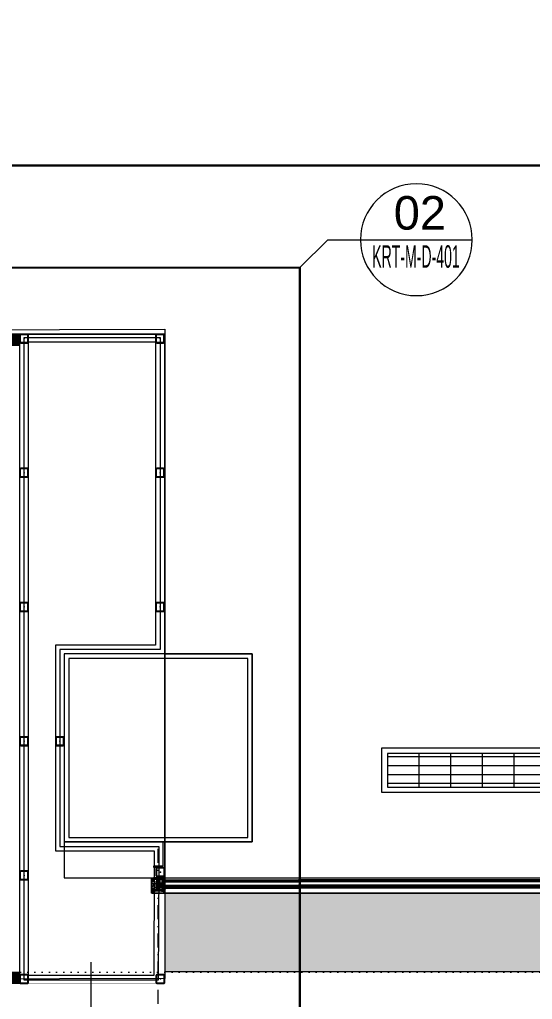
# Model space of a CAD drawing. Extents: x -2050 to 29725, y -1777 to 6820.
# Drawn here: x 3960.5 to 4189.8, y 272.6 to 710.6 of the extents above; entities that cross this region are included whole.
import ezdxf
from ezdxf.enums import TextEntityAlignment as Align

# ---------------------------------------------------------------- set-up
doc = ezdxf.new("R2010")
doc.units = 0
doc.header["$LTSCALE"] = 25
doc.header["$MEASUREMENT"] = 0
for name, pattern in [('DASHDOT2', [0.5, 0.25, -0.125, 0, -0.125]), ('DOT2', [0.125, 0, -0.125]), ('HIDDEN2', [4.7625, 3.175, -1.5875])]:
    doc.linetypes.add(name, pattern=pattern)
doc.layers.get('0').update_dxf_attribs({"color": 9, "lineweight": 9})
for name, color, linetype, lineweight in [('01', 9, 'Continuous', 9), ('06D', 9, 'Continuous', 9), ('09', 9, 'Continuous', 9), ('10', 9, 'Continuous', 9), ('14', 9, 'Continuous', 9), ('15', 9, 'Continuous', 9), ('20', 9, 'DOT2', 9), ('21', 9, 'Continuous', 9), ('22', 8, 'Continuous', 9), ('24', 9, 'DASHDOT2', 9), ('32', 9, 'Continuous', 9), ('33', 9, 'BATTING', 9), ('40', 9, 'Continuous', 9), ('40B', 9, 'Continuous', 9), ('DATA YER', 30, 'Continuous', 30)]:
    doc.layers.add(name, color=color, linetype=linetype, lineweight=lineweight)
doc.styles.add('Arial', font='arial.ttf', dxfattribs={"height": 2.5})
doc.linetypes.add('BATTING', pattern='A,0.0001,-0.1,[134,ltypeshp.shx,S=0.1,R=0,X=-0.1,Y=0],-0.2,[134,ltypeshp.shx,S=0.1,R=180,X=0.1,Y=0],-0.1', length=0.4001)

# ---------------------------------------------------------------- blocks, each defined once
blk = doc.blocks.new('p-konvektor_audi')
for p, q in [((250, 89.48), (0, 89.47)), ((250, 89.47), (0, 89.48)), ((0, 89.48), (0, 69.47)), ((250, 69.47), (250, 89.47)), ((199.29, 85.44), (2.49, 85.42)), ((16.61, 71.95), (16.6, 86.99)), ((30.73, 71.95), (30.72, 86.99)), ((44.85, 71.95), (44.84, 86.99)), ((58.96, 71.95), (58.96, 86.99)), ((73.08, 71.95), (73.08, 86.99)), ((87.2, 71.95), (87.2, 86.99)), ((101.32, 71.95), (101.32, 86.99)), ((115.44, 71.95), (115.44, 86.99)), ((129.56, 71.95), (129.56, 86.99)), ((143.68, 71.95), (143.68, 86.98)), ((157.8, 71.95), (157.8, 86.98)), ((171.92, 71.94), (171.92, 86.98)), ((186.04, 71.94), (186.04, 86.98)), ((191.48, 71.95), (200.19, 86.99)), ((203.55, 84.5), (203.55, 75.36)), ((207.52, 84.5), (207.52, 75.36)), ((211.5, 84.5), (211.5, 75.36)), ((215.48, 84.5), (215.48, 75.36)), ((219.45, 84.5), (219.45, 75.36)), ((223.43, 84.5), (223.43, 75.36)), ((196.99, 81.46), (2.49, 81.45)), ((242.21, 82.69), (197.7, 82.69)), ((242.21, 79.91), (242.21, 82.69)), ((194.68, 77.48), (2.49, 77.47)), ((227.1, 76.72), (194.25, 76.73)), ((192.38, 73.51), (2.49, 73.49)), ((0, 69.47), (250, 69.47))]:
    blk.add_line(p, q)
for points in [[(250, 89.47), (0, 89.47), (0, 69.47), (250, 69.47)], [(247.51, 86.99), (247.51, 71.95), (2.49, 71.95), (2.49, 86.99)]]:
    blk.add_lwpolyline(points, close=True)
for centre in [(230.28, 76.72), (242.21, 76.72)]:
    blk.add_circle(centre, 3.18)
blk = doc.blocks.new('0_wallno')
blk.add_lwpolyline([(-7.84, 1.5), (7.942, 1.5), (7.942, -1.5), (-7.84, -1.5)], close=True)
blk.add_lwpolyline([(7.942, 0), (16.132, 0)])
at = {"style": 'Arial'}
blk.add_attdef('GENISLIK', text='', height=2, dxfattribs=at).set_placement((8.442, 0), align=Align.BOTTOM_LEFT)
blk.add_attdef('DUVARNO', text='', height=2, dxfattribs=at).set_placement((0, 0), align=Align.MIDDLE_CENTER)
blk.add_attdef('YUKSEKLIK', text='', height=2, dxfattribs=at).set_placement((8.442, -0.5), align=Align.TOP_LEFT)
blk = doc.blocks.new('0_detailbox1')
blk.add_lwpolyline([(10.411, -2.5), (7.911, 0), (-5, 0)])
blk.add_circle((0, 0), 5)
at = {"style": 'Arial'}
blk.add_attdef('DETAYADI', text='', height=3, dxfattribs=at).set_placement((0, 0), align=Align.BOTTOM_CENTER)
blk.add_attdef('PAFTAADI', text='', height=2, dxfattribs=at).set_placement((0, -0.5), align=Align.TOP_CENTER)
blk = doc.blocks.new('*U284')
at = {"layer": '15'}
for p, q in [((-1.47, -18.95), (-170.63, -18.95)), ((-1.47, -19.35), (-170.63, -19.35)), ((-1.47, -19.42), (-170.63, -19.42)), ((-1.47, -19.82), (-170.63, -19.82)), ((-1.47, -21.42), (-170.63, -21.42)), ((-1.47, -22.02), (-170.63, -22.02)), ((-1.47, -22.1), (-170.63, -22.1)), ((-1.47, -22.7), (-170.63, -22.7))]:
    blk.add_line(p, q, dxfattribs=at)
blk = doc.blocks.new('p-kolon_80x80')
blk.add_lwpolyline([(-40, -40), (40, -40), (40, 40), (-40, 40)], close=True)
blk = doc.blocks.new('prf-10x10')
blk.add_lwpolyline([(-5, -5), (5, -5), (5, 5), (-5, 5)], close=True)
at = {"color": 255}
blk.add_solid([(-5, -5), (5, -5), (-5, 5), (5, 5)], dxfattribs=at)
at = {"layer": '10'}
blk.add_point((0, 0), dxfattribs=at)
blk = doc.blocks.new('*U81')
at = {"layer": '06D'}
blk.add_lwpolyline([(5, 0), (153, 0), (153, 5), (5, 5)], close=True, dxfattribs=at)
at = {"layer": '15'}
blk.add_lwpolyline([(153, 2.5), (5, 2.5)], dxfattribs=at)
at = {"layer": '10', "xscale": 0.5, "yscale": 0.5, "rotation": 270}
for p in [(2.5, 2.5), (150.5, 2.5)]:
    blk.add_blockref('prf-10x10', p, dxfattribs=at)
blk = doc.blocks.new('p-kapı-kayar')
at = {"rotation": 180}
blk.add_blockref('*U81', (337.21, 8.4), dxfattribs=at)
blk = doc.blocks.new('Prf-40x40')
for points in [[(1.5, -2), (-1.5, -2, -0.414214), (-2, -1.5), (-2, 1.5, -0.414214), (-1.5, 2), (1.5, 2, -0.414214), (2, 1.5), (2, -1.5, -0.414214)], [(1.5, -1.7), (-1.5, -1.7, -0.414214), (-1.7, -1.5), (-1.7, 1.5, -0.414214), (-1.5, 1.7), (1.5, 1.7, -0.414214), (1.7, 1.5), (1.7, -1.5, -0.414214)]]:
    blk.add_lwpolyline(points, format="xyb", close=True)
blk.add_point((0, 0))
blk = doc.blocks.new('p-profil_bitis')
for p, q in [((-1.5, 2.16), (-3, 5.37)), ((-3, 2.16), (-1.5, 5.37)), ((1.2, 3.05), (2.2, 4.65)), ((2.2, 3.05), (1.2, 4.65))]:
    blk.add_line(p, q)
for points in [[(-2.9, 6.02), (-2.89, 6.01), (-2.88, 6), (-2.88, 6), (-2.87, 6), (-2.48, 6), (-2.47, 6), (-2.46, 6), (-2.46, 6.01), (-2.45, 6.02), (-2.43, 6.06), (-2.41, 6.08), (-2.4, 6.09), (-2.38, 6.09), (-2.37, 6.1), (-2.35, 6.09), (-2.33, 6.09), (-2.32, 6.08), (-2.3, 6.06), (-2.28, 6.01), (-2.27, 6.01), (-2.27, 6), (-2.26, 6), (-2.25, 6), (-1.76, 6), (-1.76, 5.49), (-1.76, 5.48), (-1.77, 5.47), (-1.77, 5.46), (-1.78, 5.46), (-1.79, 5.45), (-1.8, 5.45), (-1.81, 5.45), (-1.82, 5.46), (-1.83, 5.46), (-1.84, 5.47), (-1.89, 5.55), (-1.89, 5.56), (-1.9, 5.57), (-1.9, 5.57), (-1.91, 5.57), (-1.92, 5.57), (-1.93, 5.57), (-1.93, 5.56), (-1.94, 5.55), (-1.99, 5.46), (-1.99, 5.46), (-2, 5.46), (-2, 5.45), (-2.01, 5.45), (-2.02, 5.45), (-2.1, 5.45), (-2.11, 5.45), (-2.12, 5.45), (-2.12, 5.46), (-2.13, 5.46), (-2.13, 5.47), (-2.13, 5.47), (-2.14, 5.48), (-2.14, 5.5), (-2.23, 5.45), (-2.54, 5.45), (-2.62, 5.5), (-2.62, 5.48), (-2.63, 5.47), (-2.63, 5.46), (-2.63, 5.46), (-2.64, 5.45), (-2.65, 5.45), (-2.65, 5.45), (-2.74, 5.45), (-2.75, 5.45), (-2.76, 5.45), (-2.76, 5.46), (-2.77, 5.46), (-2.77, 5.46), (-2.82, 5.55), (-2.83, 5.56), (-2.83, 5.57), (-2.84, 5.57), (-2.85, 5.57), (-2.86, 5.57), (-2.86, 5.57), (-2.87, 5.56), (-2.87, 5.55), (-2.92, 5.47), (-2.93, 5.46), (-2.94, 5.46), (-2.95, 5.45), (-2.96, 5.45), (-2.97, 5.45), (-2.98, 5.46), (-2.99, 5.46), (-2.99, 5.47), (-3, 5.48), (-3, 5.49), (-3, 6.92), (-3, 6.93), (-3, 6.93), (-2.99, 6.94), (-2.99, 6.95), (-2.98, 6.95), (-2.97, 6.95), (-2.37, 6.95), (-2.36, 6.95), (-2.35, 6.95), (-2.35, 6.94), (-2.34, 6.93), (-2.34, 6.93), (-2.34, 6.92), (-2.34, 6.47), (-2.34, 6.44), (-2.32, 6.41), (-2.3, 6.38), (-2.28, 6.37), (-2.25, 6.35), (-2.22, 6.35), (-2.04, 6.35), (-2.03, 6.35), (-2.02, 6.35), (-2.01, 6.36), (-2, 6.37), (-1.99, 6.38), (-1.99, 6.39), (-1.99, 6.4), (-1.99, 6.54), (-2.05, 6.54), (-2.06, 6.54), (-2.08, 6.55), (-2.09, 6.55), (-2.09, 6.56), (-2.1, 6.58), (-2.1, 6.59), (-2.1, 6.6), (-2.1, 6.62), (-2.09, 6.63), (-2.08, 6.65), (-2.07, 6.66), (-2.05, 6.67), (-2.04, 6.68), (-2.02, 6.68), (-1.79, 6.68), (-1.78, 6.68), (-1.78, 6.68), (-1.77, 6.67), (-1.76, 6.66), (-1.76, 6.66), (-1.76, 6.65), (-1.76, 6.4), (-0.65, 6.4), (-0.62, 6.4), (-0.58, 6.39), (-0.56, 6.37), (-0.53, 6.35), (-0.51, 6.32), (-0.5, 6.28), (-0.5, 6.25), (-0.5, 2.04), (-0.5, 2.01), (-0.49, 1.99), (-0.47, 1.96), (-0.45, 1.94), (-0.42, 1.93), (-0.39, 1.92), (-0.36, 1.92), (-0.33, 1.93), (-0.31, 1.94), (-0.29, 1.96), (-0.27, 1.99), (-0.26, 2.01), (-0.25, 2.04), (-0.25, 2.25), (-0.25, 2.26), (-0.25, 2.26), (-0.25, 2.27), (-0.24, 2.28), (-0.23, 2.28), (-0.23, 2.28), (0.22, 2.28), (0.23, 2.28), (0.24, 2.28), (0.25, 2.27), (0.25, 2.26), (0.25, 2.26), (0.26, 2.25), (0.26, 2.04), (0.26, 2.01), (0.27, 1.99), (0.29, 1.96), (0.31, 1.94), (0.33, 1.93), (0.36, 1.92), (0.39, 1.92), (0.42, 1.93), (0.45, 1.94), (0.47, 1.96), (0.49, 1.99), (0.5, 2.01), (0.5, 2.04), (0.5, 6.25), (0.51, 6.29), (0.52, 6.33), (0.54, 6.36), (0.58, 6.38), (0.61, 6.4), (0.65, 6.4), (1.76, 6.4), (1.76, 6.65), (1.76, 6.66), (1.76, 6.66), (1.77, 6.67), (1.77, 6.67), (1.78, 6.68), (1.78, 6.68), (1.79, 6.68), (2.02, 6.68), (2.04, 6.68), (2.06, 6.67), (2.08, 6.66), (2.09, 6.64), (2.1, 6.62), (2.1, 6.6), (2.1, 6.59), (2.1, 6.58), (2.1, 6.57), (2.09, 6.56), (2.08, 6.55), (2.07, 6.54), (2.06, 6.54), (2.05, 6.54), (1.99, 6.54), (1.99, 6.4), (1.99, 6.39), (1.99, 6.38), (2, 6.37), (2.01, 6.36), (2.02, 6.35), (2.03, 6.35), (2.04, 6.35), (2.22, 6.35), (2.25, 6.35), (2.28, 6.37), (2.3, 6.38), (2.32, 6.41), (2.34, 6.44), (2.34, 6.47), (2.34, 6.92), (2.34, 6.93), (2.34, 6.93), (2.35, 6.94), (2.35, 6.95), (2.36, 6.95), (2.37, 6.95), (2.97, 6.95), (2.98, 6.95), (2.98, 6.95), (2.99, 6.94), (2.99, 6.94), (3, 6.93), (3, 6.93), (3, 6.92), (3, 5.49), (3, 5.48), (3, 5.47), (2.99, 5.46), (2.98, 5.46), (2.97, 5.45), (2.96, 5.45), (2.96, 5.45), (2.95, 5.45), (2.94, 5.46), (2.93, 5.46), (2.92, 5.47), (2.87, 5.55), (2.87, 5.56), (2.86, 5.57), (2.86, 5.57), (2.85, 5.57), (2.84, 5.57), (2.83, 5.57), (2.83, 5.56), (2.82, 5.55), (2.77, 5.46), (2.77, 5.46), (2.76, 5.46), (2.76, 5.45), (2.75, 5.45), (2.74, 5.45), (2.65, 5.45), (2.65, 5.45), (2.64, 5.45), (2.63, 5.46), (2.63, 5.46), (2.63, 5.47), (2.62, 5.48), (2.62, 5.5), (2.53, 5.45), (2.22, 5.45), (2.13, 5.5), (2.13, 5.48), (2.13, 5.47), (2.13, 5.47), (2.13, 5.46), (2.12, 5.46), (2.12, 5.45), (2.11, 5.45), (2.1, 5.45), (2.02, 5.45), (2.01, 5.45), (2, 5.45), (1.99, 5.46), (1.99, 5.46), (1.94, 5.55), (1.93, 5.56), (1.93, 5.57), (1.92, 5.57), (1.91, 5.57), (1.9, 5.57), (1.9, 5.57), (1.89, 5.56), (1.89, 5.55), (1.84, 5.47), (1.83, 5.46), (1.82, 5.46), (1.81, 5.45), (1.8, 5.45), (1.79, 5.45), (1.78, 5.46), (1.77, 5.46), (1.77, 5.47), (1.76, 5.48), (1.76, 5.49), (1.76, 6), (2.25, 6), (2.26, 6), (2.26, 6), (2.27, 6.01), (2.27, 6.01), (2.28, 6.01), (2.3, 6.06), (2.31, 6.07), (2.33, 6.09), (2.34, 6.09), (2.36, 6.1), (2.37, 6.1), (2.39, 6.09), (2.4, 6.09), (2.42, 6.07), (2.43, 6.06), (2.45, 6.02), (2.46, 6.01), (2.46, 6), (2.47, 6), (2.48, 6), (2.87, 6), (2.88, 6), (2.88, 6), (2.89, 6.01), (2.9, 6.02), (2.9, 6.02), (2.9, 6.03), (2.9, 6.04), (2.9, 6.05), (2.87, 6.1), (2.86, 6.11), (2.85, 6.11), (2.84, 6.12), (2.83, 6.12), (2.82, 6.12), (2.81, 6.12), (2.8, 6.11), (2.79, 6.11), (2.78, 6.1), (2.74, 6.02), (2.73, 6.01), (2.72, 6.01), (2.72, 6), (2.71, 6), (2.7, 6), (2.69, 6.01), (2.69, 6.01), (2.68, 6.02), (2.64, 6.1), (2.63, 6.11), (2.62, 6.11), (2.61, 6.12), (2.6, 6.12), (2.59, 6.12), (2.58, 6.12), (2.57, 6.11), (2.56, 6.11), (2.55, 6.1), (2.51, 6.02), (2.5, 6.01), (2.5, 6.01), (2.49, 6), (2.48, 6), (2.48, 6), (2.47, 6), (2.46, 6.01), (2.46, 6.01), (2.45, 6.02), (2.41, 6.1), (2.4, 6.11), (2.39, 6.11), (2.38, 6.12), (2.37, 6.12), (2.36, 6.12), (2.35, 6.12), (2.34, 6.11), (2.33, 6.11), (2.32, 6.1), (2.28, 6.02), (2.27, 6.01), (2.26, 6.01), (2.26, 6), (2.25, 6), (2.24, 6), (2.24, 6.01), (2.23, 6.01), (2.22, 6.02), (2.18, 6.1), (2.17, 6.11), (2.16, 6.11), (2.15, 6.12), (2.14, 6.12), (2.13, 6.12), (2.12, 6.12), (2.11, 6.11), (2.1, 6.11), (2.09, 6.1), (2.05, 6.02), (2.04, 6.01), (2.03, 6.01), (2.03, 6), (2.02, 6), (2.01, 6), (2.01, 6.01), (2, 6.01), (1.99, 6.02), (1.95, 6.1), (1.94, 6.11), (1.93, 6.11), (1.92, 6.12), (1.91, 6.12), (1.9, 6.12), (1.89, 6.12), (1.88, 6.11), (1.87, 6.11), (1.86, 6.1), (1.82, 6.02), (1.81, 6.01), (1.81, 6.01), (1.8, 6), (1.79, 6), (1.78, 6), (1.77, 6.01), (1.77, 6.01), (1.76, 6.02), (1.76, 6.02), (1.76, 6.03), (1.76, 6.17), (1.76, 6.18), (1.76, 6.19), (1.75, 6.19), (1.74, 6.2), (1.74, 6.2), (1.73, 6.2), (0.8, 6.2), (0.8, 6.23), (0.79, 6.25), (0.77, 6.27), (0.76, 6.28), (0.73, 6.3), (0.71, 6.3), (0.68, 6.3), (0.66, 6.29), (0.64, 6.28), (0.62, 6.26), (0.61, 6.24), (0.6, 6.22), (0.6, 6.2), (0.6, 6.17), (0.61, 6.15), (0.63, 6.13), (0.65, 6.12), (0.65, 4.3), (1.25, 4.41), (1.26, 4.41), (1.27, 4.4), (1.28, 4.4), (1.29, 4.39), (1.3, 4.38), (1.3, 4.38), (1.3, 4.37), (1.3, 4.36), (1.29, 4.35), (1.29, 4.34), (1.28, 4.33), (1.27, 4.33), (0.65, 4.15), (0.65, 2.51), (1.25, 2.62), (1.26, 2.62), (1.27, 2.61), (1.28, 2.61), (1.29, 2.6), (1.3, 2.59), (1.3, 2.59), (1.3, 2.58), (1.3, 2.57), (1.29, 2.56), (1.29, 2.55), (1.28, 2.54), (1.27, 2.54), (0.64, 2.36), (0.62, 2.35), (0.6, 2.33), (0.59, 2.32), (0.58, 2.3), (0.58, 2.28), (0.58, 1.97), (0.7, 1.97), (0.7, 1.83), (0.26, 1.83), (0.14, 1.95), (0.14, 2.05), (0.14, 2.06), (0.14, 2.06), (0.13, 2.07), (0.13, 2.07), (0.12, 2.08), (0.12, 2.08), (0.11, 2.08), (-0.11, 2.08), (-0.12, 2.08), (-0.12, 2.08), (-0.13, 2.07), (-0.13, 2.07), (-0.14, 2.06), (-0.14, 2.06), (-0.14, 2.05), (-0.14, 1.95), (-0.26, 1.83), (-0.7, 1.83), (-0.7, 1.97), (-0.58, 1.97), (-0.58, 2.28), (-0.58, 2.3), (-0.59, 2.32), (-0.6, 2.34), (-0.62, 2.35), (-0.64, 2.36), (-1.27, 2.54), (-1.28, 2.54), (-1.29, 2.55), (-1.29, 2.56), (-1.3, 2.57), (-1.3, 2.58), (-1.3, 2.59), (-1.3, 2.59), (-1.29, 2.6), (-1.28, 2.61), (-1.27, 2.61), (-1.26, 2.62), (-1.25, 2.62), (-0.65, 2.51), (-0.65, 4.15), (-1.27, 4.33), (-1.28, 4.33), (-1.29, 4.34), (-1.29, 4.35), (-1.3, 4.36), (-1.3, 4.37), (-1.3, 4.38), (-1.3, 4.38), (-1.29, 4.39), (-1.28, 4.4), (-1.27, 4.4), (-1.26, 4.41), (-1.25, 4.41), (-0.65, 4.3), (-0.65, 6.12), (-0.63, 6.13), (-0.61, 6.15), (-0.6, 6.17), (-0.6, 6.2), (-0.6, 6.22), (-0.61, 6.24), (-0.62, 6.26), (-0.64, 6.28), (-0.66, 6.29), (-0.68, 6.3), (-0.71, 6.3), (-0.73, 6.3), (-0.76, 6.28), (-0.77, 6.27), (-0.79, 6.25), (-0.8, 6.23), (-0.8, 6.2), (-1.73, 6.2), (-1.74, 6.2), (-1.74, 6.2), (-1.75, 6.19), (-1.76, 6.19), (-1.76, 6.18), (-1.76, 6.17), (-1.76, 6.03), (-1.76, 6.02), (-1.76, 6.02), (-1.77, 6.01), (-1.78, 6.01), (-1.78, 6), (-1.79, 6), (-1.8, 6), (-1.81, 6.01), (-1.81, 6.01), (-1.82, 6.02), (-1.86, 6.1), (-1.87, 6.11), (-1.88, 6.11), (-1.89, 6.12), (-1.9, 6.12), (-1.91, 6.12), (-1.92, 6.12), (-1.93, 6.11), (-1.94, 6.11), (-1.95, 6.1), (-1.99, 6.02), (-2, 6.01), (-2.01, 6.01), (-2.01, 6), (-2.02, 6), (-2.03, 6), (-2.03, 6.01), (-2.04, 6.01), (-2.05, 6.02), (-2.09, 6.1), (-2.1, 6.11), (-2.11, 6.11), (-2.12, 6.12), (-2.13, 6.12), (-2.14, 6.12), (-2.15, 6.12), (-2.16, 6.11), (-2.17, 6.11), (-2.18, 6.1), (-2.22, 6.02), (-2.23, 6.01), (-2.24, 6.01), (-2.24, 6), (-2.25, 6), (-2.26, 6), (-2.26, 6.01), (-2.27, 6.01), (-2.28, 6.02), (-2.32, 6.1), (-2.33, 6.11), (-2.34, 6.11), (-2.35, 6.12), (-2.36, 6.12), (-2.37, 6.12), (-2.38, 6.12), (-2.39, 6.11), (-2.4, 6.11), (-2.41, 6.1), (-2.45, 6.02), (-2.46, 6.01), (-2.46, 6.01), (-2.47, 6), (-2.48, 6), (-2.48, 6), (-2.49, 6), (-2.5, 6.01), (-2.5, 6.01), (-2.51, 6.02), (-2.55, 6.1), (-2.56, 6.11), (-2.57, 6.11), (-2.58, 6.12), (-2.59, 6.12), (-2.6, 6.12), (-2.61, 6.12), (-2.62, 6.11), (-2.63, 6.11), (-2.64, 6.1), (-2.68, 6.02), (-2.69, 6.01), (-2.69, 6.01), (-2.7, 6), (-2.71, 6), (-2.72, 6), (-2.73, 6.01), (-2.73, 6.01), (-2.74, 6.02), (-2.78, 6.1), (-2.79, 6.11), (-2.8, 6.11), (-2.81, 6.12), (-2.82, 6.12), (-2.83, 6.12), (-2.84, 6.12), (-2.85, 6.11), (-2.86, 6.11), (-2.87, 6.1), (-2.9, 6.05), (-2.9, 6.04), (-2.9, 6.03)], [(-3, 5.37), (-1.5, 5.37), (-1.5, 2.16), (-3, 2.16)], [(-2.81, 6.34), (-2.81, 6.33), (-2.8, 6.33), (-2.8, 6.32), (-2.79, 6.32), (-2.78, 6.32), (-2.56, 6.32), (-2.55, 6.32), (-2.55, 6.32), (-2.54, 6.33), (-2.54, 6.33), (-2.53, 6.34), (-2.53, 6.34), (-2.53, 6.35), (-2.53, 6.77), (-2.53, 6.78), (-2.53, 6.78), (-2.54, 6.79), (-2.54, 6.79), (-2.55, 6.8), (-2.55, 6.8), (-2.56, 6.8), (-2.78, 6.8), (-2.79, 6.8), (-2.79, 6.8), (-2.8, 6.79), (-2.8, 6.79), (-2.81, 6.78), (-2.81, 6.77)], [(-2.68, 5.61), (-2.67, 5.59), (-2.67, 5.58), (-2.65, 5.58), (-2.64, 5.57), (-2.63, 5.57), (-2.62, 5.57), (-2.62, 5.53), (-2.58, 5.57), (-2.17, 5.57), (-2.14, 5.53), (-2.14, 5.57), (-2.13, 5.57), (-2.12, 5.57), (-2.11, 5.57), (-2.1, 5.58), (-2.09, 5.59), (-2.08, 5.6), (-2.08, 5.61), (-2.08, 5.62), (-2.08, 5.68), (-2.21, 5.81), (-2.55, 5.81), (-2.68, 5.68), (-2.68, 5.62)], [(1.2, 3.05), (1.2, 4.65), (2.2, 4.65), (2.2, 3.05)], [(2.13, 5.57), (2.13, 5.53), (2.17, 5.57), (2.58, 5.57), (2.62, 5.53), (2.62, 5.57), (2.63, 5.57), (2.64, 5.57), (2.65, 5.57), (2.66, 5.58), (2.67, 5.59), (2.68, 5.6), (2.68, 5.61), (2.68, 5.62), (2.68, 5.68), (2.55, 5.81), (2.21, 5.81), (2.08, 5.68), (2.08, 5.62), (2.08, 5.61), (2.08, 5.6), (2.09, 5.59), (2.1, 5.58), (2.11, 5.57), (2.12, 5.57)], [(2.53, 6.35), (2.53, 6.34), (2.54, 6.33), (2.54, 6.33), (2.55, 6.32), (2.55, 6.32), (2.56, 6.32), (2.78, 6.32), (2.79, 6.32), (2.79, 6.32), (2.8, 6.33), (2.81, 6.33), (2.81, 6.34), (2.81, 6.35), (2.81, 6.77), (2.81, 6.78), (2.81, 6.78), (2.8, 6.79), (2.8, 6.79), (2.79, 6.8), (2.79, 6.8), (2.78, 6.8), (2.56, 6.8), (2.55, 6.8), (2.55, 6.8), (2.54, 6.79), (2.54, 6.79), (2.53, 6.78), (2.53, 6.77)], [(2.85, 0.85), (2.85, 1), (2.77, 1.14), (2.89, 1.5), (3, 1.5), (3, 0.1), (2.9, 0), (-2.9, 0), (-3, 0.1), (-3, 1.5), (-2.89, 1.5), (-2.77, 1.14), (-2.85, 0.99), (-2.85, 0.85), (-2.87, 0.85), (-2.87, 0.5), (-2.82, 0.45), (-2.47, 0.45), (-2.47, 0.37), (-2.52, 0.32), (-2.82, 0.32), (-2.87, 0.27), (-2.87, 0.18), (-2.82, 0.13), (2.82, 0.13), (2.87, 0.18), (2.87, 0.27), (2.82, 0.32), (2.52, 0.32), (2.47, 0.37), (2.47, 0.45), (2.82, 0.45), (2.87, 0.5), (2.87, 0.85)], [(-2.8, 0.99), (-2.69, 0.82), (-2.63, 0.73), (-2.54, 0.57), (-2.5, 0.55), (-2.47, 0.56), (-2.45, 0.6), (-2.45, 0.85), (-2.4, 0.9), (-1.53, 0.9), (-1.42, 0.94), (-1.38, 1.05), (-1.38, 1.13), (-1.33, 1.18), (-0.02, 1.18), (-0.01, 1.2), (0.01, 1.2), (0.03, 1.18), (1.33, 1.18), (1.38, 1.13), (1.38, 1.05), (1.42, 0.94), (1.53, 0.9), (2.4, 0.9), (2.45, 0.85), (2.45, 0.6), (2.47, 0.56), (2.5, 0.55), (2.54, 0.57), (2.63, 0.73), (2.8, 0.99), (2.78, 1.04), (2.71, 1.07), (2.7, 1.11), (2.7, 1.13), (2.8, 1.5), (2.48, 1.5), (2.4, 1.42), (2.4, 1.36), (2.52, 1.36), (2.52, 1.2), (2.42, 1.1), (1.58, 1.1), (1.58, 1.36), (1.7, 1.36), (1.7, 1.42), (1.62, 1.5), (-1.62, 1.5), (-1.7, 1.42), (-1.7, 1.36), (-1.58, 1.36), (-1.58, 1.1), (-2.42, 1.1), (-2.52, 1.2), (-2.52, 1.36), (-2.4, 1.36), (-2.4, 1.42), (-2.48, 1.5), (-2.8, 1.5), (-2.7, 1.13), (-2.7, 1.11), (-2.71, 1.07), (-2.78, 1.03)]]:
    blk.add_lwpolyline(points, close=True)
for points in [[(0.35, 6.5), (0.3, 6.68), (0.2, 6.79), (0.02, 6.85), (-0.16, 6.81), (-0.3, 6.68), (-0.35, 6.5), (-0.35, 6.55), (-0.36, 6.6), (-0.37, 6.65), (-0.39, 6.69), (-0.42, 6.74), (-0.45, 6.78), (-0.48, 6.82), (-0.52, 6.85), (-0.56, 6.88), (-0.6, 6.9), (-0.65, 6.92), (-0.7, 6.94), (-0.75, 6.95), (-0.8, 6.95), (-1.4, 6.95), (-1.54, 6.89), (-1.6, 6.85), (-2.1, 6.85), (-2.25, 6.78), (-2.3, 6.65), (-2.3, 6.6), (-2.25, 6.47), (-2.14, 6.4), (-2.04, 6.39), (-2.01, 6.53), (-2.11, 6.55), (-2.15, 6.6), (-2.15, 6.65), (-2.1, 6.7), (-1.6, 6.7), (-1.46, 6.76), (-1.4, 6.8), (-0.8, 6.8), (-0.64, 6.75), (-0.55, 6.66), (-0.5, 6.5), (-0.5, 5.15), (-0.4, 5.01), (-0.27, 5.02), (-0.2, 5.17), (-0.25, 5.2), (-0.2, 5.23), (-0.2, 5.35), (-0.25, 5.38), (-0.2, 5.41), (-0.2, 5.53), (-0.25, 5.56), (-0.2, 5.59), (-0.2, 5.71), (-0.25, 5.74), (-0.2, 5.77), (-0.2, 5.89), (-0.25, 5.92), (-0.2, 5.95), (-0.2, 6.07), (-0.25, 6.1), (-0.2, 6.13), (-0.2, 6.25), (-0.25, 6.28), (-0.2, 6.31), (-0.2, 6.5), (-0.12, 6.66), (0.02, 6.7), (0.12, 6.66), (0.2, 6.5), (0.2, 6.4), (0.25, 6.37), (0.2, 6.34), (0.2, 6.22), (0.25, 6.19), (0.2, 6.16), (0.2, 6.04), (0.25, 6.01), (0.2, 5.98), (0.2, 5.86), (0.25, 5.83), (0.2, 5.8), (0.2, 5.68), (0.25, 5.65), (0.2, 5.62), (0.2, 5.5), (0.25, 5.47), (0.2, 5.44), (0.2, 5.32), (0.25, 5.29), (0.2, 5.26), (0.2, 5.15), (0.3, 5.01), (0.4, 5.01), (0.5, 5.15), (0.5, 6.5), (0.55, 6.66), (0.64, 6.75), (0.8, 6.8), (1.4, 6.8), (1.46, 6.76), (1.6, 6.7), (2.1, 6.7), (2.15, 6.65), (2.15, 6.6), (2.11, 6.55), (2.01, 6.53), (2.04, 6.39), (2.13, 6.4), (2.25, 6.47), (2.3, 6.6), (2.3, 6.65), (2.23, 6.8), (2.1, 6.85), (1.6, 6.85), (1.54, 6.89), (1.4, 6.95), (0.8, 6.95), (0.75, 6.95), (0.7, 6.94), (0.65, 6.92), (0.61, 6.9), (0.56, 6.88), (0.52, 6.85), (0.48, 6.82), (0.45, 6.78), (0.42, 6.74), (0.4, 6.69), (0.38, 6.65), (0.36, 6.6), (0.35, 6.55), (0.35, 6.5), (0.35, 5.15)], [(-0.35, 6.5), (-0.35, 5.15)]]:
    blk.add_lwpolyline(points)
for points in [[(-1.77, 1.34, -10), (-1.77, 1.49, -10), (-1.76, 1.51, -10), (-1.73, 1.52, -10), (-1.64, 1.5, -10), (-1.48, 1.5, -10), (-1.48, 1.74, -10), (-1.52, 1.81, -10), (-1.54, 1.83, -10), (-1.57, 1.81, -10), (-1.62, 1.73, -10), (-1.65, 1.71, -10), (-1.69, 1.73, -10), (-1.74, 1.81, -10), (-1.77, 1.83, -10), (-1.79, 1.81, -10), (-1.84, 1.73, -10), (-1.88, 1.71, -10), (-1.91, 1.73, -10), (-1.96, 1.81, -10), (-1.99, 1.83, -10), (-2.01, 1.81, -10), (-2.06, 1.73, -10), (-2.09, 1.71, -10), (-2.13, 1.73, -10), (-2.18, 1.81, -10), (-2.2, 1.83, -10), (-2.23, 1.81, -10), (-2.28, 1.73, -10), (-2.31, 1.71, -10), (-2.35, 1.73, -10), (-2.4, 1.81, -10), (-2.42, 1.83, -10), (-2.45, 1.81, -10), (-2.5, 1.73, -10), (-2.53, 1.71, -10), (-2.57, 1.73, -10), (-2.62, 1.81, -10), (-2.64, 1.83, -10), (-2.67, 1.81, -10), (-2.74, 1.69, -10), (-2.86, 1.65, -10), (-2.95, 1.78, -10), (-3.09, 1.83, -10), (-3.21, 1.83, -10), (-3.23, 1.82, -10), (-3.24, 1.79, -10), (-3.23, 1.78, -10), (-3.14, 1.76, -10), (-3.02, 1.69, -10), (-2.98, 1.62, -10), (-2.98, 1.5, -10), (-2.55, 1.5, -10), (-2.46, 1.52, -10), (-2.45, 1.52, -10), (-2.44, 1.52, -10), (-2.43, 1.49, -10), (-2.43, 1.34, -10), (-2.54, 1.34, -10), (-2.54, 1.31, -10), (-2.38, 1.16, -10), (-2.34, 1.14, -10), (-2.22, 1.2, -10), (-1.97, 1.2, -10), (-1.86, 1.14, -10), (-1.8, 1.16, -10), (-1.66, 1.31, -10), (-1.66, 1.34, -10), (-1.77, 1.34, -10)], [(-1.89, 1.35, -10), (-1.93, 1.31, -10), (-2.26, 1.31, -10), (-2.31, 1.35, -10), (-2.31, 1.47, -10), (-2.26, 1.51, -10), (-1.93, 1.51, -10), (-1.89, 1.47, -10), (-1.89, 1.46, -10), (-1.89, 1.35, -10)], [(1.76, 1.34, -10), (1.76, 1.49, -10), (1.76, 1.51, -10), (1.73, 1.52, -10), (1.64, 1.5, -10), (1.48, 1.5, -10), (1.48, 1.74, -10), (1.52, 1.81, -10), (1.54, 1.83, -10), (1.57, 1.81, -10), (1.62, 1.73, -10), (1.65, 1.71, -10), (1.69, 1.73, -10), (1.74, 1.81, -10), (1.76, 1.83, -10), (1.79, 1.81, -10), (1.84, 1.73, -10), (1.88, 1.71, -10), (1.91, 1.73, -10), (1.96, 1.81, -10), (1.99, 1.83, -10), (2.01, 1.81, -10), (2.06, 1.73, -10), (2.09, 1.71, -10), (2.13, 1.73, -10), (2.18, 1.81, -10), (2.2, 1.83, -10), (2.23, 1.81, -10), (2.28, 1.73, -10), (2.31, 1.71, -10), (2.35, 1.73, -10), (2.4, 1.81, -10), (2.42, 1.83, -10), (2.45, 1.81, -10), (2.5, 1.73, -10), (2.53, 1.71, -10), (2.57, 1.73, -10), (2.62, 1.81, -10), (2.64, 1.83, -10), (2.67, 1.81, -10), (2.74, 1.69, -10), (2.86, 1.65, -10), (2.95, 1.78, -10), (3.09, 1.83, -10), (3.21, 1.83, -10), (3.23, 1.82, -10), (3.24, 1.79, -10), (3.23, 1.78, -10), (3.14, 1.76, -10), (3.02, 1.69, -10), (2.98, 1.62, -10), (2.98, 1.5, -10), (2.55, 1.5, -10), (2.46, 1.52, -10), (2.45, 1.52, -10), (2.44, 1.52, -10), (2.42, 1.49, -10), (2.42, 1.34, -10), (2.53, 1.34, -10), (2.53, 1.31, -10), (2.38, 1.16, -10), (2.34, 1.14, -10), (2.22, 1.2, -10), (1.97, 1.2, -10), (1.86, 1.14, -10), (1.8, 1.16, -10), (1.65, 1.31, -10), (1.65, 1.34, -10), (1.76, 1.34, -10)], [(1.88, 1.35, -10), (1.93, 1.31, -10), (2.26, 1.31, -10), (2.3, 1.35, -10), (2.3, 1.47, -10), (2.26, 1.51, -10), (1.93, 1.51, -10), (1.89, 1.47, -10), (1.88, 1.46, -10), (1.88, 1.35, -10)]]:
    blk.add_polyline3d(points)
blk = doc.blocks.new('P-AKS_AUDI')
at = {"layer": '24'}
blk.add_lwpolyline([(-700, -2590), (-700, -2440)], dxfattribs=at)
blk = doc.blocks.new('p-zemin kat')
at = {"layer": '09'}
h = blk.add_hatch(dxfattribs=at)
h.set_pattern_fill('SQUARE', color=252, scale=20, style=0)
h.paths.add_polyline_path([(4025.5, 285), (4822.5, 285), (4822.5, 2034.32), (4787.5, 2034.32), (4787.5, 320), (4025.5, 320)])
at = {"layer": '06D'}
blk.add_lwpolyline([(4025.5, 320), (4787.5, 320), (4787.5, 2034.62)], dxfattribs=at)
blk.add_lwpolyline([(4025.5, 285), (4822.5, 285), (4822.5, 2034.32), (4787.5, 2034.32), (4787.5, 320), (4025.5, 320), (4025.5, 285)], close=True, dxfattribs=at)
at = {"layer": '06D', "ltscale": 0.2}
blk.add_lwpolyline([(4020.51, 283.2), (3964.5, 283.2), (3964.5, 566.5), (4021.33, 566.5), (4021.33, 431), (3976.5, 431), (3976.5, 339), (4020.7, 339), (4020.7, 332.28)], close=True, dxfattribs=at)
at = {"layer": '10', "const_width": 0.04}
blk.add_lwpolyline([(4025.33, 427), (4025.33, 427), (4025.33, 570), (3960.5, 570), (3960.5, 279.7), (4025.5, 279.7), (4025.5, 343), (4025.5, 343), (4025.5, 343)], dxfattribs=at)
at = {"layer": '10'}
blk.add_lwpolyline([(4025.5, 343), (4025.5, 331.47), (4020.5, 331.47), (4020.5, 332.27), (4024.7, 332.27), (4024.7, 332.27), (4024.7, 343)], close=True, dxfattribs=at)
at = {"layer": '14'}
blk.add_lwpolyline([(3980.5, 343), (4064.5, 343), (4064.5, 427), (3980.5, 427)], close=True, dxfattribs=at)
at = {"layer": '15'}
for p, q in [((4023.97, 326.05), (4085.2, 326.05)), ((4023.97, 325.65), (4085.2, 325.65)), ((4023.97, 325.58), (4085.2, 325.58)), ((4023.97, 325.18), (4085.2, 325.18)), ((4023.97, 323.58), (4085.2, 323.58)), ((4023.97, 322.98), (4085.2, 322.98)), ((4023.97, 322.9), (4085.2, 322.9)), ((4023.97, 322.3), (4085.2, 322.3))]:
    blk.add_line(p, q, dxfattribs=at)
at = {"layer": '20'}
blk.add_lwpolyline([(1719.56, 284.7), (4822.79, 284.7), (4822.79, 2034.32)], dxfattribs=at)
at = {"layer": '33', "ltscale": 0.2}
blk.add_lwpolyline([(4022.5, 281.2), (3962.5, 281.2), (3962.5, 568.5), (4023.33, 568.5), (4023.33, 429), (3978.5, 429), (3978.5, 341), (4022.7, 341), (4022.7, 332.27)], close=True, dxfattribs=at)
at = {"layer": '40'}
blk.add_lwpolyline([(1851.16, 326.92), (3319.5, 326.92), (3319.5, 343), (3280.52, 343), (3280.5, 427), (3319.5, 427), (3319.5, 570), (4025.5, 570), (4025.5, 427), (4064.5, 427), (4064.5, 343), (3980.5, 343), (3980.5, 326.92), (4680.5, 326.92), (4680.5, 427), (4780.58, 427), (4780.58, 1901.49, 0.054196), (4273.07, 1999.31), (4278.59, 2070.68, 0.306949), (1935.27, 740.05), (1999.45, 708.36, 0.043245), (1856.49, 345)], format="xyb", close=True, dxfattribs=at)
blk.add_lwpolyline([(3454.5, 570), (3960.5, 570), (3960.5, 279.7), (3454.5, 279.7)], close=True, dxfattribs=at)
at = {"layer": '40B'}
blk.add_lwpolyline([(3364.5, 343), (3319.5, 343), (3319.5, 320), (1719.67, 320), (1719.67, 326.92), (1719.56, 328.25, -0.047611), (1885.58, 764.59), (1935.27, 740.05, -0.306949), (4278.59, 2070.68), (4283.12, 2125.91, -0.05155), (4780.05, 2034.32), (4787.5, 2034.32), (4787.5, 320), (4025.5, 320), (4025.5, 570), (3319.5, 570), (3319.5, 427), (3364.5, 427), (3364.5, 343)], format="xyb", close=True, dxfattribs=at)
blk.add_lwpolyline([(4025.5, 281.85), (3319.5, 279.7), (3319.5, 343), (3364.5, 343), (3364.5, 427), (3319.5, 427), (3319.5, 570), (4025.5, 572.15)], close=True, dxfattribs=at)
at = {"layer": '01'}
blk.add_blockref('p-kolon_80x80', (4022.5, 385), dxfattribs=at)
at = {"layer": '10'}
for name, p in [('p-kapı-kayar', (3623.29, 561.6)), ('*U284', (4255.83, 345)), ('p-profil_bitis', (4022.5, 320))]:
    blk.add_blockref(name, p, dxfattribs=at)
at = {"layer": '10', "xscale": -1}
for p in [(3962.5, 568), (4023.33, 568), (3962.5, 508), (4023.33, 508), (3962.5, 448), (4023.33, 448), (3962.5, 388), (3978.5, 388), (3962.5, 328), (4023.5, 329.47), (3962.5, 281.7), (4023.5, 281.7)]:
    blk.add_blockref('Prf-40x40', p, dxfattribs=at)
at = {"layer": '10', "xscale": -1, "rotation": 180}
blk.add_blockref('p-kapı-kayar', (3623.29, 288.1), dxfattribs=at)
at = {"layer": '24'}
blk.add_blockref('P-AKS_AUDI', (4722.5, 2785), dxfattribs=at)

msp = doc.modelspace()

# ---------------------------------------------------------------- linework, layer by layer
at = {"layer": '21', "linetype": 'HIDDEN2', "ltscale": 0.1, "const_width": 1}
msp.add_lwpolyline([(3255.27, 599.68), (4085.88, 599.68), (4085.88, 192.44), (3255.27, 192.44)], close=True, dxfattribs=at)
at = {"layer": 'DATA YER'}
msp.add_line((3392.24, 645.39), (4636.57, 645.39), dxfattribs=at)

# ---------------------------------------------------------------- block references
at = {"layer": '10'}
msp.add_blockref('p-zemin kat', (0, 0), dxfattribs=at)
at = {"layer": '21'}
ref = msp.add_blockref('0_detailbox1', (4137.94, 612.18), dxfattribs=dict(at, xscale=-5, yscale=5, zscale=5))
ref.add_attrib('DETAYADI', '02', dxfattribs={"layer": '0', "height": 15, "style": 'Arial'}).set_placement((4139.5, 612.18), align=Align.BOTTOM_CENTER)
ref.add_attrib('PAFTAADI', 'KRT-M-D-401', dxfattribs={"layer": '0', "height": 10, "style": 'Arial', "width": 0.45}).set_placement((4137.76, 609.68), align=Align.TOP_CENTER)
at = {"layer": '22'}
ref = msp.add_blockref('0_wallno', (3992.5, 208.57), dxfattribs=dict(at, xscale=5, yscale=5, zscale=5, rotation=90))
ref.add_attrib('DUVARNO', 'AUDI-GC04', dxfattribs={"layer": '0', "height": 10, "rotation": 90, "style": 'Arial'}).set_placement((3992.5, 208.57), align=Align.MIDDLE_CENTER)
at = {"layer": '32', "xscale": -1, "rotation": 180}
msp.add_blockref('p-konvektor_audi', (4122.5, 454.48), dxfattribs=at)

doc.saveas('drawing.dxf')
